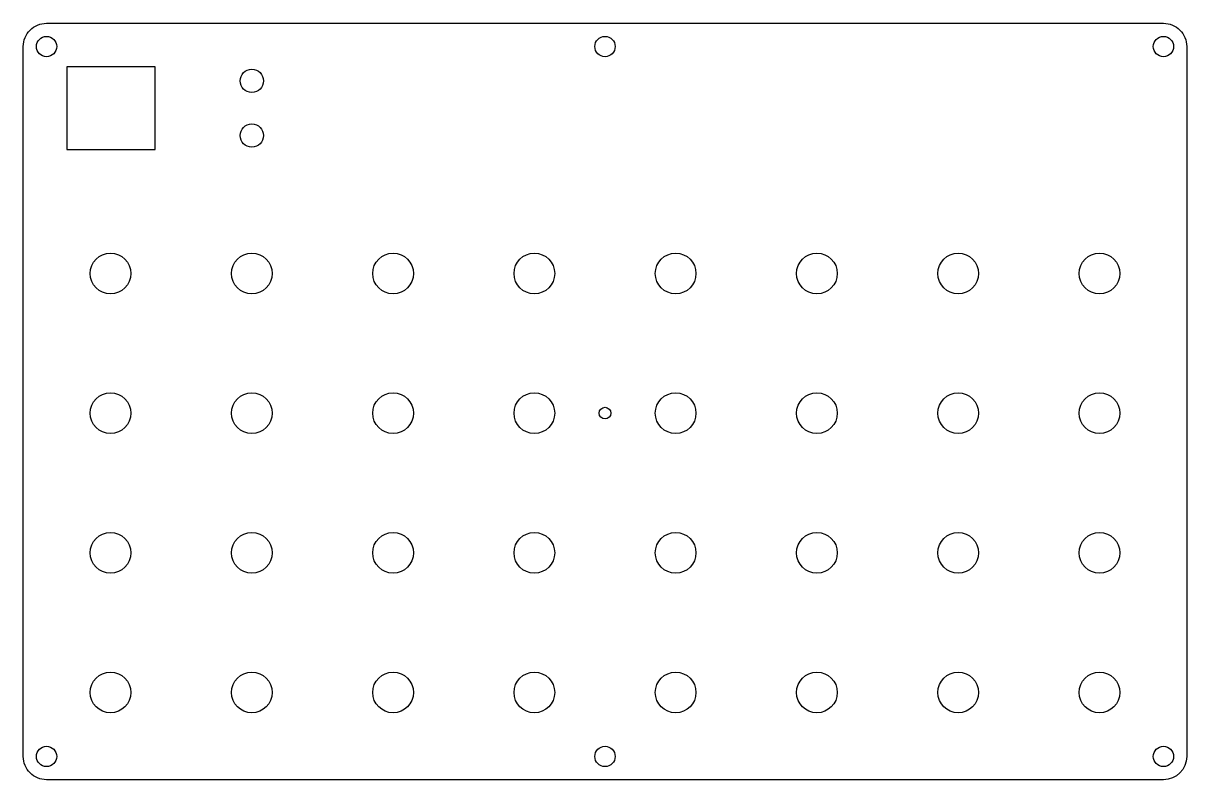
# Model space of a CAD drawing. Header units: millimetres. Extents: x 0 to 200, y 0 to 130.
import ezdxf

# ---------------------------------------------------------------- set-up
doc = ezdxf.new("R2010")
doc.units = ezdxf.units.MM
doc.layers.get('0').update_dxf_attribs({"linetype": 'CONTINUOUS'})

msp = doc.modelspace()

# ---------------------------------------------------------------- linework, layer by layer
msp.add_lwpolyline([(0, 126, -0.414214), (4, 130), (196, 130, -0.414214), (200, 126), (200, 4, -0.412144), (196.03, 0), (4, 0, -0.414214), (0, 4)], format="xyb", close=True)
msp.add_lwpolyline([(7.5, 108.3), (22.7, 108.3), (22.7, 122.5), (7.5, 122.5)], close=True)
for centre, radius in [((4, 126), 1.75), ((100, 126), 1.75), ((196, 126), 1.75), ((39.29, 120.1), 2), ((39.29, 110.7), 2), ((15, 87), 3.5), ((39.29, 87), 3.5), ((63.57, 87), 3.5), ((87.86, 87), 3.5), ((112.14, 87), 3.5), ((136.43, 87), 3.5), ((160.72, 87), 3.5), ((185, 87), 3.5), ((15, 63), 3.5), ((39.29, 63), 3.5), ((63.57, 63), 3.5), ((87.86, 63), 3.5), ((112.14, 63), 3.5), ((136.43, 63), 3.5), ((160.72, 63), 3.5), ((185, 63), 3.5), ((100, 63), 1), ((15, 39), 3.5), ((39.29, 39), 3.5), ((63.57, 39), 3.5), ((87.86, 39), 3.5), ((112.14, 39), 3.5), ((136.43, 39), 3.5), ((160.72, 39), 3.5), ((185, 39), 3.5), ((15, 15), 3.5), ((39.29, 15), 3.5), ((63.57, 15), 3.5), ((87.86, 15), 3.5), ((112.14, 15), 3.5), ((136.43, 15), 3.5), ((160.72, 15), 3.5), ((185, 15), 3.5), ((4, 4), 1.75), ((100, 4), 1.75), ((196, 4), 1.75)]:
    msp.add_circle(centre, radius)

doc.saveas('drawing.dxf')
